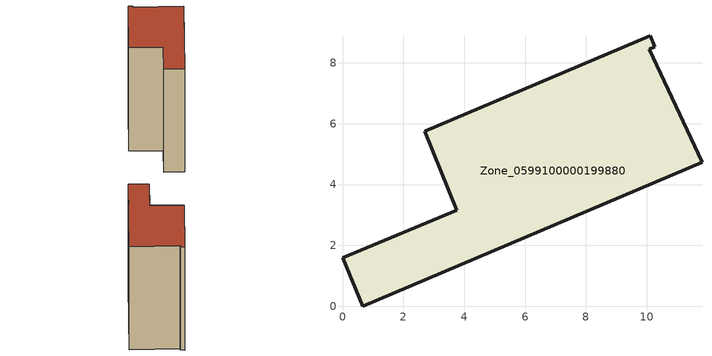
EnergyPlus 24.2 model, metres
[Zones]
Zone_0599100000199880
 floor ground (C_G): 0,1.6 3.76,3.16 2.7,5.75 10.12,8.89 10.27,8.53 10.08,8.45 11.81,4.72 0.66,0 z0
 wall outside (C_F): 3.76,3.16 0,1.6 0.66,0 11.81,4.72 10.08,8.45 10.27,8.53 10.12,8.89 2.7,5.75 3.76,3.16 z0:9.21
 roof outside (C_R): 11.81,4.72 10.08,8.45 10.27,8.53 10.12,8.89 2.7,5.75 3.76,3.16 0,1.6 0.66,0 z9.21
[BUILDING]
Pand.0599100000199880: North Axis=0; Terrain=City; Loads Convergence Tolerance Value=0.04; Temperature Convergence Tolerance Value=0.4; Solar Distribution=FullExterior; Maximum Number of Warmup Days=25; Minimum Number of Warmup Days=1
[Site:Location]
Rotterdam.The.Hague.AP_ZH_NLD Design_Conditions: Latitude=51.96; Longitude=4.45; Time Zone=1; Elevation=-4.5
[SITE:GROUNDTEMPERATURE:BUILDINGSURFACE]
18, 18, 18, 18, 18, 18, 18, 18, 18, 18, 18, 18
[MATERIAL] Thermal Absorptance=0.9; Solar Absorptance=0.7; Visible Absorptance=0.7
Name | Roughness | Thickness | Conductivity | Density | Specific Heat
G.TI.1946 | MediumSmooth | 0.15 | 1 | 540 | 1210
F.TI.1946 | Rough | 0.3 | 0.857143 | 1920 | 840
R.TI.1946 | MediumRough | 0.2 | 0.1 | 1500 | 1000
[CONSTRUCTION]
C_G: G.TI.1946
C_F: F.TI.1946
C_R: R.TI.1946
[ZONE]
Zone_0599100000199880: Type=1; Multiplier=1; Ceiling Height=Autocalculate; Volume=Autocalculate; Floor Area=autocalculate; Part of Total Floor Area=Yes
[ZONEINFILTRATION:DESIGNFLOWRATE]
Infil_Zone_0599100000199880: Zone or ZoneList or Space or SpaceList=Zone_0599100000199880; Schedule=AlwaysOn; Design Flow Rate Calculation Method=Flow/Area; Flow Rate per Floor Area=0.003; Constant Term Coefficient=1; Temperature Term Coefficient=0; Velocity Term Coefficient=0; Velocity Squared Term Coefficient=0
[HVACTEMPLATE:ZONE:IDEALLOADSAIRSYSTEM]
Zone_0599100000199880: Maximum Heating Supply Air Temperature=50; Minimum Cooling Supply Air Temperature=13; Maximum Heating Supply Air Humidity Ratio=0.0156; Minimum Cooling Supply Air Humidity Ratio=0.0077; Heating Limit=NoLimit; Cooling Limit=NoLimit; Dehumidification Control Type=ConstantSensibleHeatRatio; Cooling Sensible Heat Ratio=0.7; Dehumidification Setpoint=60; Humidification Control Type=None; Humidification Setpoint=30; Outdoor Air Method=None; Outdoor Air Flow Rate per Person=0.00944; Outdoor Air Flow Rate per Zone Floor Area=0; Outdoor Air Flow Rate per Zone=0; Demand Controlled Ventilation Type=None; Outdoor Air Economizer Type=NoEconomizer; Heat Recovery Type=None; Sensible Heat Recovery Effectiveness=0.7; Latent Heat Recovery Effectiveness=0.65
[ZONECONTROL:THERMOSTAT]
ThermostatControl_Zone_0599100000199880: Zone or ZoneList=Zone_0599100000199880; Control Type Schedule=DualSetpointControlType; Control 1=Thermostat_Zone_0599100000199880; Temperature Difference Between Cutout And Setpoint=0
[THERMOSTATSETPOINT:DUALSETPOINT]
Thermostat_Zone_0599100000199880: Heating Setpoint Temperature Schedule=HeatingSetpoint_Zone_0599100000199880; Cooling Setpoint Temperature Schedule=CoolingSetpoint_Zone_0599100000199880
[SCHEDULE:COMPACT]
HeatingSetpoint_Zone_0599100000199880: Through: 12/31, For: AllDays, Until: 24:00, 21
CoolingSetpoint_Zone_0599100000199880: Through: 12/31, For: AllDays, Until: 24:00, 24
DualSetpointControlType: Through: 12/31, For: AllDays, Until: 24:00, 4
AlwaysOn: Through: 12/31, For: AllDays, Until: 24:00, 1
